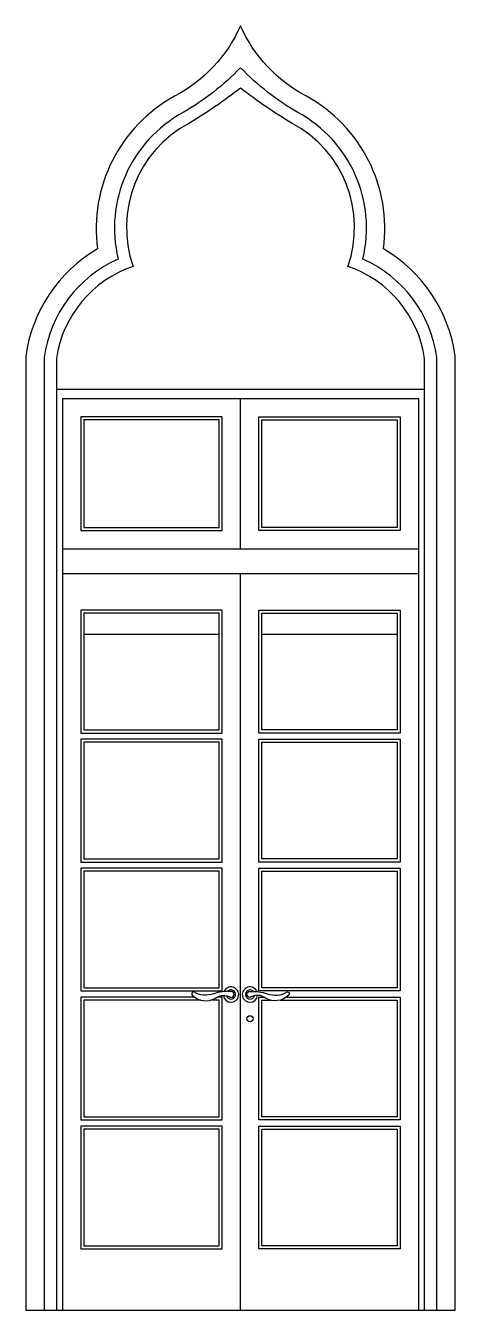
# Model space of a CAD drawing. Header units: metres. Extents: x 0 to 1470, y 0 to 4393.
import ezdxf

# ---------------------------------------------------------------- set-up
doc = ezdxf.new("R2010")
doc.units = ezdxf.units.M
for name, color, linetype in [('1', 3, 'Continuous'), ('2', 2, 'Continuous'), ('7', 7, 'Continuous'), ('BH', 3, 'Continuous')]:
    doc.layers.add(name, color=color, linetype=linetype)

msp = doc.modelspace()

# ---------------------------------------------------------------- hatches: boundary and pattern name
at = {"layer": 'BH'}
h = msp.add_hatch(dxfattribs=at)
h.set_pattern_fill('AR-RROOF', scale=500)
h.paths.add_polyline_path([(661.5, 2677.5), (661.5, 3045), (199.5, 3045), (199.5, 2677.5)])
h.paths.add_polyline_path([(808.5, 2677.5), (1270.5, 2677.5), (1270.5, 3045), (808.5, 3045)])
h.paths.add_polyline_path([(199.5, 1984.5), (661.5, 1984.5), (661.5, 2383.5), (199.5, 2383.5)])
h.paths.add_polyline_path([(808.5, 1984.5), (1270.5, 1984.5), (1270.5, 2383.5), (808.5, 2383.5)])
h.paths.add_polyline_path([(808.5, 1543.5), (1270.5, 1543.5), (1270.5, 1942.5), (808.5, 1942.5)])
h.paths.add_polyline_path([(199.5, 1942.5), (199.5, 1543.5), (661.5, 1543.5), (661.5, 1942.5)])
h.paths.add_polyline_path([(661.5, 1102.5), (661.5, 1501.5), (199.5, 1501.5), (199.5, 1102.5)])
h.paths.add_polyline_path([(808.5, 1102.5), (1270.5, 1102.5), (1270.5, 1501.5), (808.5, 1501.5)])
h.paths.add_polyline_path([(1270.5, 661.5), (1270.5, 1060.5), (870.62, 1060.5, -0.13), (836.08, 1060.5), (808.5, 1060.5), (808.5, 661.5)])
h.paths.add_polyline_path([(661.5, 1060.5), (633.92, 1060.5, -0.13), (599.38, 1060.5), (199.5, 1060.5), (199.5, 661.5), (661.5, 661.5)])
h.paths.add_polyline_path([(661.5, 220.5), (661.5, 619.5), (199.5, 619.5), (199.5, 220.5)])
h.paths.add_polyline_path([(808.5, 220.5), (1270.5, 220.5), (1270.5, 619.5), (808.5, 619.5)])

# ---------------------------------------------------------------- linework, layer by layer
at = {"layer": '1'}
msp.add_lwpolyline([(1407, 0), (1407, 3257.99, 0.26), (1153.57, 3595.04, 0.34), (931.36, 4095.91, -0.07), (735, 4249.43, -0.07), (538.64, 4095.91, 0.34), (316.43, 3595.04, 0.26), (63, 3257.99), (63, 0)], format="xyb", dxfattribs=at)
for points in [[(199.5, 2677.5), (661.5, 2677.5), (661.5, 3045), (199.5, 3045)], [(1270.5, 2677.5), (808.5, 2677.5), (808.5, 3045), (1270.5, 3045)], [(199.5, 1984.5), (661.5, 1984.5), (661.5, 2383.5), (199.5, 2383.5)], [(1270.5, 1984.5), (808.5, 1984.5), (808.5, 2383.5), (1270.5, 2383.5)], [(199.5, 1543.5), (661.5, 1543.5), (661.5, 1942.5), (199.5, 1942.5)], [(1270.5, 1543.5), (808.5, 1543.5), (808.5, 1942.5), (1270.5, 1942.5)], [(199.5, 1102.5), (661.5, 1102.5), (661.5, 1501.5), (199.5, 1501.5)], [(1270.5, 1102.5), (808.5, 1102.5), (808.5, 1501.5), (1270.5, 1501.5)], [(199.5, 220.5), (661.5, 220.5), (661.5, 619.5), (199.5, 619.5)], [(1270.5, 220.5), (808.5, 220.5), (808.5, 619.5), (1270.5, 619.5)]]:
    msp.add_lwpolyline(points, close=True, dxfattribs=at)
for points in [[(599.38, 1060.5), (199.5, 1060.5), (199.5, 661.5), (661.5, 661.5), (661.5, 1060.5), (633.92, 1060.5)], [(870.62, 1060.5), (1270.5, 1060.5), (1270.5, 661.5), (808.5, 661.5), (808.5, 1060.5), (836.08, 1060.5)]]:
    msp.add_lwpolyline(points, dxfattribs=at)
at = {"layer": '2'}
msp.add_line((0, 0), (1470, 0), dxfattribs=at)
at = {"layer": '7'}
for p, q in [((105, 3150), (1365, 3150)), ((126, 3118.5), (126, 0)), ((126, 3118.5), (1344, 3118.5)), ((735, 2604), (735, 3118.5)), ((1344, 3118.5), (1344, 0)), ((126, 2604), (1344, 2604)), ((126, 2520), (1344, 2520)), ((735, 0), (735, 2520))]:
    msp.add_line(p, q, dxfattribs=at)
for points in [[(1470, 0), (1470, 3262.22, 0.23), (1224.35, 3629.62, 0.31), (960.47, 4151.79, -0.17), (735, 4392.97, -0.17), (509.53, 4151.79, 0.31), (245.65, 3629.62, 0.23), (0, 3262.22), (0, 0)], [(1365, 0), (1365, 3255, 0.28), (1102.5, 3570, 0.37), (911.9, 4058.69, -0.03), (735, 4179, -0.03), (558.1, 4058.69, 0.37), (367.5, 3570, 0.28), (105, 3255), (105, 0)]]:
    msp.add_lwpolyline(points, format="xyb", dxfattribs=at)
for points in [[(189, 2667), (672, 2667), (672, 3055.5), (189, 3055.5)], [(1281, 2667), (798, 2667), (798, 3055.5), (1281, 3055.5)], [(189, 1974), (672, 1974), (672, 2394), (189, 2394)], [(1281, 1974), (798, 1974), (798, 2394), (1281, 2394)], [(189, 1533), (672, 1533), (672, 1953), (189, 1953)], [(1281, 1533), (798, 1533), (798, 1953), (1281, 1953)], [(189, 1092), (672, 1092), (672, 1512), (189, 1512)], [(1281, 1092), (798, 1092), (798, 1512), (1281, 1512)], [(189, 210), (672, 210), (672, 630), (189, 630)], [(1281, 210), (798, 210), (798, 630), (1281, 630)]]:
    msp.add_lwpolyline(points, close=True, dxfattribs=at)
for points in [[(577.79, 1071), (189, 1071), (189, 651), (672, 651), (672, 1071), (655.18, 1071)], [(892.21, 1071), (1281, 1071), (1281, 651), (798, 651), (798, 1071), (814.82, 1071)]]:
    msp.add_lwpolyline(points, dxfattribs=at)
for points in [[(649.48, 1067.03, -0.33), (702.34, 1069.61, 1), (702.34, 1090.61, 0.08), (643.34, 1082.48, -0.22), (574.98, 1088.57, 0.75), (570.07, 1077.72, 0.34)], [(820.52, 1067.03, 0.33), (767.66, 1069.61, -1), (767.66, 1090.61, -0.08), (826.66, 1082.48, 0.22), (895.02, 1088.57, -0.75), (899.93, 1077.72, -0.34)]]:
    msp.add_lwpolyline(points, format="xyb", close=True, dxfattribs=at)
msp.add_circle((767.66, 996.9), 10.5, dxfattribs=at)
for centre, radius, start, end in [((702.59, 1079.6), 26.25, 185.52, 157.28), ((767.41, 1079.6), 26.25, 22.72, 354.48), ((702.34, 1080.11), 15.75, 194.86, 138.31), ((767.66, 1080.11), 15.75, 41.69, 345.14)]:
    msp.add_arc(centre, radius, start, end, dxfattribs=at)

doc.saveas('drawing.dxf')
